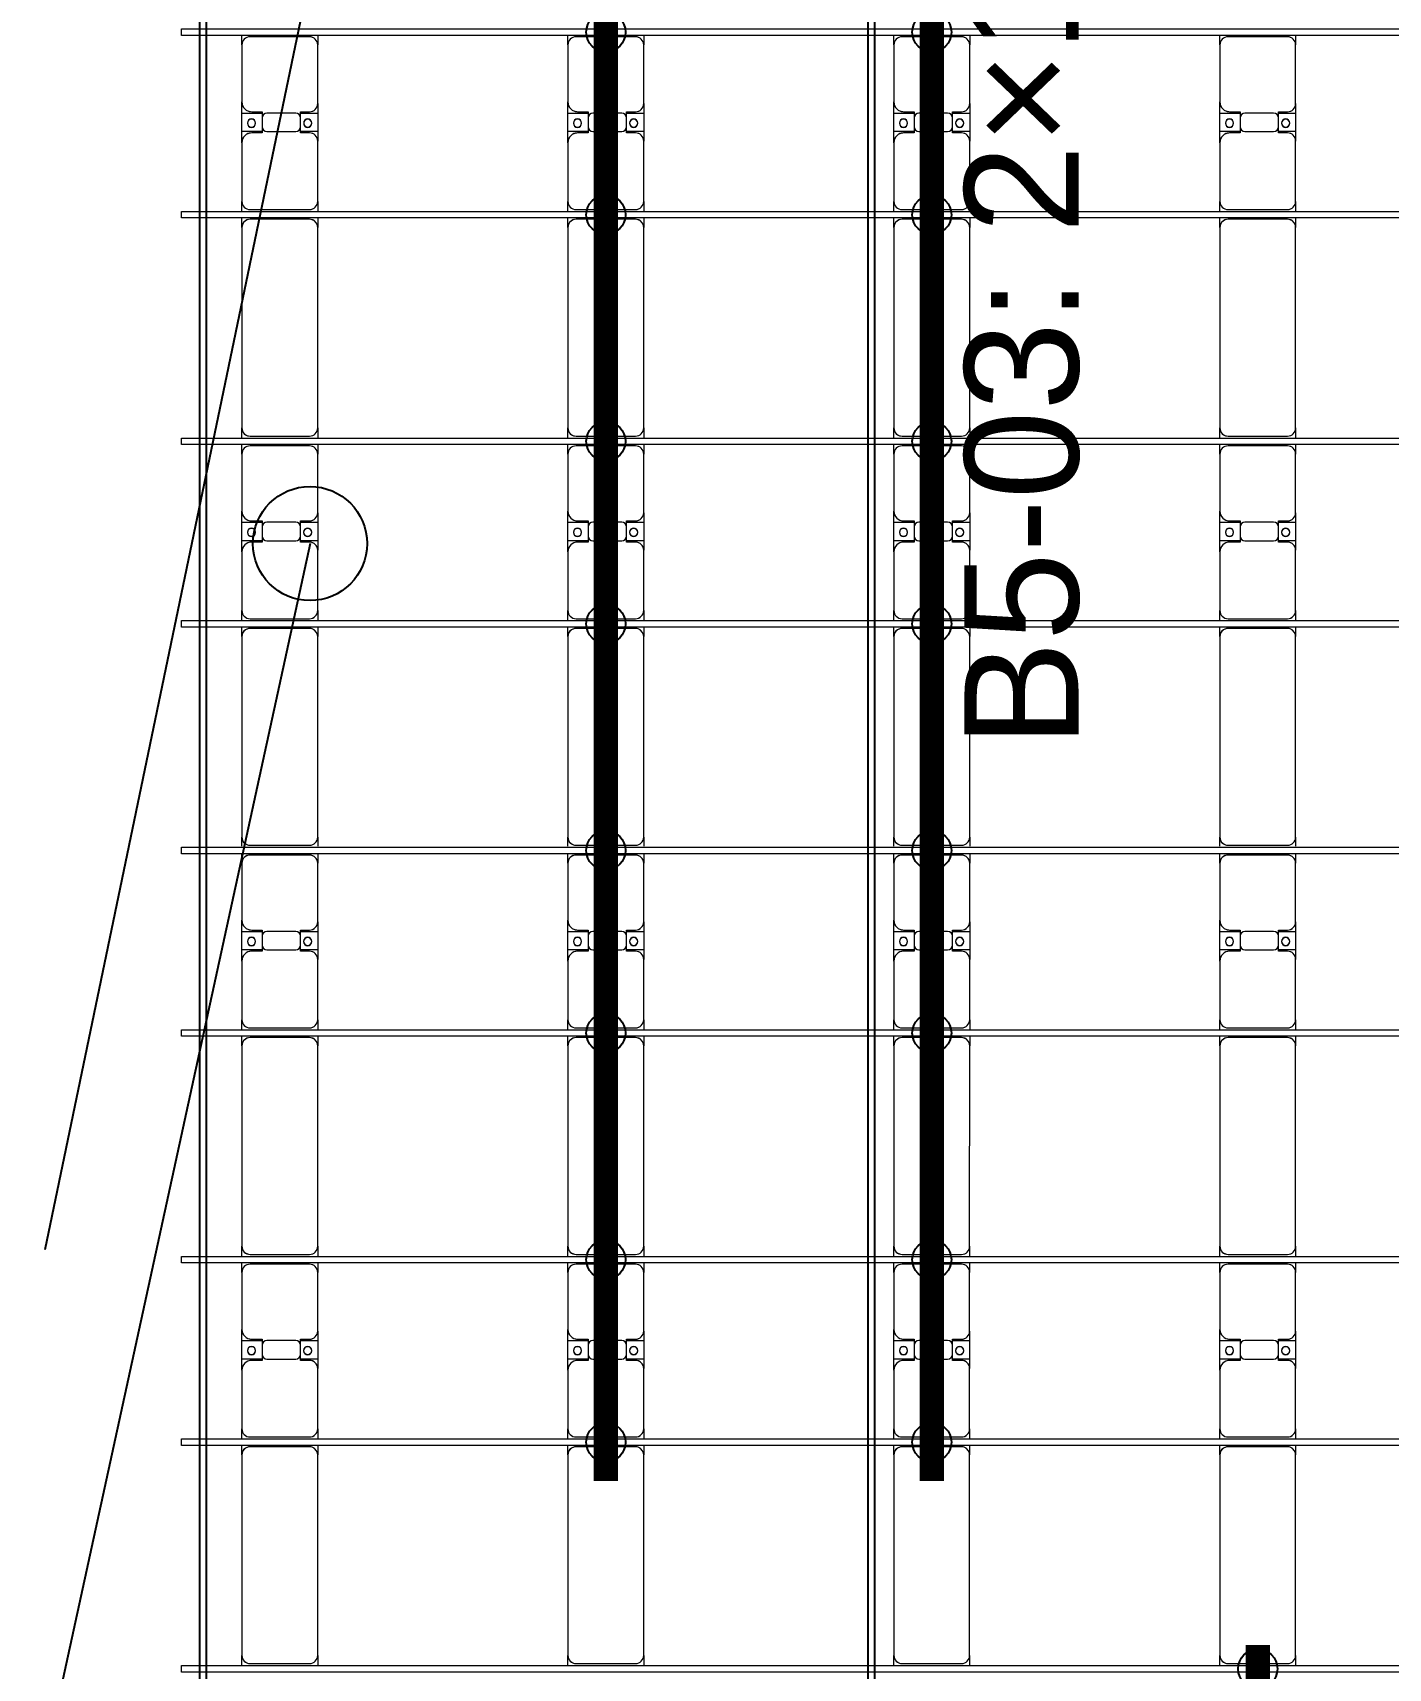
# Model space of a CAD drawing. Header units: millimetres. Extents: x -147246 to 112336, y -213734 to -86506.
# Drawn here: x -97631 to -89315, y -179927 to -169893 of the extents above; entities that cross this region are included whole.
import ezdxf

# ---------------------------------------------------------------- set-up
doc = ezdxf.new("R2010")
doc.units = ezdxf.units.MM
doc.layers.add('A-GENM', color=13, linetype='Continuous', lineweight=9)
doc.layers.add('S-BEAM', color=12, linetype='Continuous', lineweight=9)
for name, color, linetype in [('GC-BICH NEO', 6, 'Continuous'), ('GC-DAY NEO', 5, 'Continuous'), ('GC-GHI CHU', 2, 'Continuous'), ('GC-HOP 40x60 GIA CUONG', 1, 'Continuous')]:
    doc.layers.add(name, color=color, linetype=linetype)
doc.styles.add('GC_VN', font='arial.ttf')

# ---------------------------------------------------------------- blocks, each defined once
blk = doc.blocks.new('Dầm C52 - Hộp 40x60-25898-BỐ TRÍ KHUNG KẾT CẤU BÈ PIN 05')
at = {"layer": 'S-BEAM', "color": 3, "lineweight": 25}
for p, q in [((-55982, 20), (55982, 20)), ((55982, -20), (-55982, -20))]:
    blk.add_line(p, q, dxfattribs=at)
blk = doc.blocks.new('Dai phao do pin - DẢI PHAO ĐỠ PIN-35002-BỐ TRÍ KHUNG KẾT CẤU BÈ PIN 05')
at = {"layer": 'A-GENM', "color": 7}
for p, q in [((21908, 242), (21970, 242)), ((23200, 242), (21970, 242)), ((23200, 242), (23258, 242)), ((23298, 242), (23360, 242)), ((23720, 242), (23360, 242)), ((23720, 242), (23902, 242)), ((23788, 242), (23970, 242)), ((23788, 118), (23788, 242)), ((23902, 242), (23902, 118)), ((24320, 242), (23970, 242)), ((24320, 242), (24378, 242)), ((24418, 242), (24480, 242)), ((25710, 242), (24480, 242)), ((25710, 242), (25768, 242)), ((25808, 242), (25870, 242)), ((26230, 242), (25870, 242)), ((26230, 242), (26412, 242)), ((26298, 242), (26480, 242)), ((26298, 118), (26298, 242)), ((26412, 242), (26412, 118)), ((26830, 242), (26480, 242)), ((26830, 242), (26888, 242)), ((26934, 242), (26990, 242)), ((28220, 242), (26990, 242)), ((28220, 242), (28278, 242)), ((28318, 242), (28380, 242)), ((28740, 242), (28380, 242)), ((28740, 242), (28922, 242)), ((28808, 242), (28990, 242)), ((28808, 118), (28808, 242)), ((28922, 242), (28922, 118)), ((29340, 242), (28990, 242)), ((29340, 242), (29398, 242)), ((29438, 242), (29500, 242)), ((30730, 242), (29500, 242)), ((30730, 242), (30788, 242)), ((30828, 242), (30890, 242)), ((31250, 242), (30890, 242)), ((31250, 242), (31432, 242)), ((31318, 242), (31500, 242)), ((31318, 118), (31318, 242)), ((31432, 242), (31432, 118)), ((31850, 242), (31500, 242)), ((31850, 242), (31908, 242)), ((21920, 192), (21920, -173)), ((23250, -173), (23250, 192)), ((23310, 192), (23310, -173)), ((23780, 118), (23780, 182)), ((23872, 118), (23780, 118)), ((23910, 118), (23818, 118)), ((23910, 182), (23910, 118)), ((24370, -173), (24370, 192)), ((24430, 192), (24430, -173)), ((25760, -173), (25760, 192)), ((25820, 192), (25820, -173)), ((26290, 118), (26290, 182)), ((26382, 118), (26290, 118)), ((26420, 118), (26328, 118)), ((26420, 182), (26420, 118)), ((26880, -173), (26880, 192)), ((26940, 192), (26940, -173)), ((28270, -173), (28270, 192)), ((28330, 192), (28330, -173)), ((28800, 118), (28800, 182)), ((28892, 118), (28800, 118)), ((28930, 118), (28838, 118)), ((28930, 182), (28930, 118)), ((29390, -173), (29390, 192)), ((29450, 192), (29450, -173)), ((30780, -173), (30780, 192)), ((30840, 192), (30840, -173)), ((31310, 118), (31310, 182)), ((31402, 118), (31310, 118)), ((31440, 118), (31348, 118)), ((31440, 182), (31440, 118)), ((31900, -173), (31900, 192)), ((23788, 88), (23788, -88)), ((23902, -88), (23902, 88)), ((26298, 88), (26298, -88)), ((26412, -88), (26412, 88)), ((28808, 88), (28808, -88)), ((28922, -88), (28922, 88)), ((31318, 88), (31318, -88)), ((31432, -88), (31432, 88)), ((23780, -173), (23780, -118)), ((23780, -118), (23872, -118)), ((23788, -223), (23788, -118)), ((23818, -118), (23910, -118)), ((23902, -118), (23902, -223)), ((23910, -118), (23910, -173)), ((26290, -173), (26290, -118)), ((26290, -118), (26382, -118)), ((26298, -223), (26298, -118)), ((26328, -118), (26420, -118)), ((26412, -118), (26412, -223)), ((26420, -118), (26420, -173)), ((28800, -173), (28800, -118)), ((28800, -118), (28892, -118)), ((28808, -223), (28808, -118)), ((28838, -118), (28930, -118)), ((28922, -118), (28922, -223)), ((28930, -118), (28930, -173)), ((31310, -173), (31310, -118)), ((31310, -118), (31402, -118)), ((31318, -223), (31318, -118)), ((31348, -118), (31440, -118)), ((31432, -118), (31432, -223)), ((31440, -118), (31440, -173)), ((21970, -223), (21908, -223)), ((21970, -223), (23200, -223)), ((23258, -223), (23200, -223)), ((23360, -223), (23298, -223)), ((23360, -223), (23730, -223)), ((23902, -223), (23730, -223)), ((23960, -223), (23788, -223)), ((23960, -223), (24320, -223)), ((24378, -223), (24320, -223)), ((24480, -223), (24418, -223)), ((24480, -223), (25710, -223)), ((25768, -223), (25710, -223)), ((25870, -223), (25808, -223)), ((25870, -223), (26240, -223)), ((26412, -223), (26240, -223)), ((26470, -223), (26298, -223)), ((26470, -223), (26830, -223)), ((26888, -223), (26830, -223)), ((26990, -223), (26934, -223)), ((26990, -223), (28220, -223)), ((28278, -223), (28220, -223)), ((28380, -223), (28318, -223)), ((28380, -223), (28750, -223)), ((28922, -223), (28750, -223)), ((28980, -223), (28808, -223)), ((28980, -223), (29340, -223)), ((29398, -223), (29340, -223)), ((29500, -223), (29438, -223)), ((29500, -223), (30730, -223)), ((30788, -223), (30730, -223)), ((30890, -223), (30828, -223)), ((30890, -223), (31260, -223)), ((31432, -223), (31260, -223)), ((31490, -223), (31318, -223)), ((31490, -223), (31850, -223)), ((31908, -223), (31850, -223))]:
    blk.add_line(p, q, dxfattribs=at)
for centre, radius, start, end in [((21970, 192), 50, 90, 180), ((21970, 192), 50, 105, 180), ((23200, 192), 50, 0, 90), ((23200, 192), 50, 15, 90), ((23360, 192), 50, 90, 180), ((23360, 192), 50, 135, 180), ((23720, 182), 60, 360, 90), ((23720, 182), 60, 360, 30), ((23839, 183), 25, 360, 180), ((23841, 183), 25, 0, 180), ((23970, 182), 60, 90, 180), ((23970, 182), 60, 150, 180), ((24320, 192), 50, 0, 90), ((24320, 192), 50, 0, 45), ((24480, 192), 50, 90, 180), ((24480, 192), 50, 105, 180), ((25710, 192), 50, 360, 90), ((25710, 192), 50, 15, 90), ((25870, 192), 50, 90, 180), ((25870, 192), 50, 135, 180), ((26230, 182), 60, 0, 90), ((26230, 182), 60, 0, 30), ((26349, 183), 25, 360, 180), ((26351, 183), 25, 0, 180), ((26480, 182), 60, 90, 180), ((26480, 182), 60, 150, 180), ((26830, 192), 50, 360, 90), ((26830, 192), 50, 360, 45), ((26990, 192), 50, 90, 180), ((26990, 192), 50, 105, 180), ((28220, 192), 50, 0, 90), ((28220, 192), 50, 15, 90), ((28380, 192), 50, 90, 180), ((28380, 192), 50, 135, 180), ((28740, 182), 60, 360, 90), ((28740, 182), 60, 360, 30), ((28859, 183), 25, 360, 180), ((28861, 183), 25, 0, 180), ((28990, 182), 60, 90, 180), ((28990, 182), 60, 150, 180), ((29340, 192), 50, 0, 90), ((29340, 192), 50, 0, 45), ((29500, 192), 50, 90, 180), ((29500, 192), 50, 105, 180), ((30730, 192), 50, 0, 90), ((30730, 192), 50, 15, 90), ((30890, 192), 50, 90, 180), ((30890, 192), 50, 135, 180), ((31250, 182), 60, 360, 90), ((31250, 182), 60, 360, 30), ((31369, 183), 25, 360, 180), ((31371, 183), 25, 0, 180), ((31500, 182), 60, 90, 180), ((31500, 182), 60, 150, 180), ((31850, 192), 50, 0, 90), ((31850, 192), 50, 0, 45), ((23818, 88), 30, 90, 180), ((23839, 183), 25, 180, 0), ((23841, 183), 25, 180, 0), ((23872, 88), 30, 360, 90), ((26328, 88), 30, 90, 180), ((26349, 183), 25, 180, 0), ((26351, 183), 25, 180, 0), ((26382, 88), 30, 360, 90), ((28838, 88), 30, 90, 180), ((28859, 183), 25, 180, 0), ((28861, 183), 25, 180, 360), ((28892, 88), 30, 0, 90), ((31348, 88), 30, 90, 180), ((31369, 183), 25, 180, 360), ((31371, 183), 25, 180, 0), ((31402, 88), 30, 0, 90), ((23818, -88), 30, 180, 270), ((23872, -88), 30, 270, 0), ((26328, -88), 30, 180, 270), ((26382, -88), 30, 270, 0), ((28838, -88), 30, 180, 270), ((28892, -88), 30, 270, 360), ((31348, -88), 30, 180, 270), ((31402, -88), 30, 270, 0), ((21970, -173), 50, 180, 270), ((21970, -173), 50, 180, 270), ((23200, -173), 50, 270, 360), ((23200, -173), 50, 285, 360), ((23360, -173), 50, 180, 270), ((23360, -173), 50, 180, 225), ((23730, -173), 50, 270, 360), ((23730, -173), 50, 315, 0), ((23839, -162), 25, 0, 180), ((23839, -162), 25, 180, 0), ((23841, -162), 25, 0, 180), ((23841, -162), 25, 180, 0), ((23960, -173), 50, 180, 270), ((23960, -173), 50, 180, 225), ((24320, -173), 50, 270, 0), ((24320, -173), 50, 315, 360), ((24480, -173), 50, 180, 270), ((24480, -173), 50, 180, 270), ((25710, -173), 50, 270, 360), ((25710, -173), 50, 285, 360), ((25870, -173), 50, 180, 270), ((25870, -173), 50, 180, 225), ((26240, -173), 50, 270, 0), ((26240, -173), 50, 315, 0), ((26349, -162), 25, 360, 180), ((26349, -162), 25, 180, 360), ((26351, -162), 25, 360, 180), ((26351, -162), 25, 180, 360), ((26470, -173), 50, 180, 270), ((26470, -173), 50, 180, 225), ((26830, -173), 50, 270, 0), ((26830, -173), 50, 315, 360), ((26990, -173), 50, 180, 270), ((26990, -173), 50, 180, 270), ((28220, -173), 50, 270, 360), ((28220, -173), 50, 285, 360), ((28380, -173), 50, 180, 270), ((28380, -173), 50, 180, 225), ((28750, -173), 50, 270, 360), ((28750, -173), 50, 315, 0), ((28859, -162), 25, 360, 180), ((28859, -162), 25, 180, 360), ((28861, -162), 25, 0, 180), ((28861, -162), 25, 180, 360), ((28980, -173), 50, 180, 270), ((28980, -173), 50, 180, 225), ((29340, -173), 50, 270, 360), ((29340, -173), 50, 315, 360), ((29500, -173), 50, 180, 270), ((29500, -173), 50, 180, 270), ((30730, -173), 50, 270, 0), ((30730, -173), 50, 285, 0), ((30890, -173), 50, 180, 270), ((30890, -173), 50, 180, 225), ((31260, -173), 50, 270, 360), ((31260, -173), 50, 315, 0), ((31369, -162), 25, 360, 180), ((31369, -162), 25, 180, 360), ((31371, -162), 25, 360, 180), ((31371, -162), 25, 180, 0), ((31490, -173), 50, 180, 270), ((31490, -173), 50, 180, 225), ((31850, -173), 50, 270, 0), ((31850, -173), 50, 315, 0)]:
    blk.add_arc(centre, radius, start, end, dxfattribs=at)
blk = doc.blocks.new('Dai phao do pin - DẢI PHAO ĐỠ PIN-V2-BỐ TRÍ KHUNG KẾT CẤU BÈ PIN 05')
at = {"layer": 'A-GENM', "color": 7}
for p, q in [((21908, 242), (21970, 242)), ((23200, 242), (21970, 242)), ((23200, 242), (23258, 242)), ((23298, 242), (23360, 242)), ((23720, 242), (23360, 242)), ((23720, 242), (23902, 242)), ((23788, 242), (23970, 242)), ((23788, 118), (23788, 242)), ((23902, 242), (23902, 118)), ((24320, 242), (23970, 242)), ((24320, 242), (24378, 242)), ((24418, 242), (24480, 242)), ((25710, 242), (24480, 242)), ((25710, 242), (25768, 242)), ((25808, 242), (25870, 242)), ((26230, 242), (25870, 242)), ((26230, 242), (26412, 242)), ((26298, 242), (26480, 242)), ((26298, 118), (26298, 242)), ((26412, 242), (26412, 118)), ((26830, 242), (26480, 242)), ((26830, 242), (26888, 242)), ((26934, 242), (26990, 242)), ((28220, 242), (26990, 242)), ((28220, 242), (28278, 242)), ((28318, 242), (28380, 242)), ((28740, 242), (28380, 242)), ((28740, 242), (28922, 242)), ((28808, 242), (28990, 242)), ((28808, 118), (28808, 242)), ((28922, 242), (28922, 118)), ((29340, 242), (28990, 242)), ((29340, 242), (29398, 242)), ((29438, 242), (29500, 242)), ((30730, 242), (29500, 242)), ((30730, 242), (30788, 242)), ((30828, 242), (30890, 242)), ((31250, 242), (30890, 242)), ((31250, 242), (31432, 242)), ((31318, 242), (31500, 242)), ((31318, 118), (31318, 242)), ((31432, 242), (31432, 118)), ((31850, 242), (31500, 242)), ((31850, 242), (31908, 242)), ((21920, 192), (21920, -173)), ((23250, -173), (23250, 192)), ((23310, 192), (23310, -173)), ((23780, 118), (23780, 182)), ((23872, 118), (23780, 118)), ((23910, 118), (23818, 118)), ((23910, 182), (23910, 118)), ((24370, -173), (24370, 192)), ((24430, 192), (24430, -173)), ((25760, -173), (25760, 192)), ((25820, 192), (25820, -173)), ((26290, 118), (26290, 182)), ((26382, 118), (26290, 118)), ((26420, 118), (26328, 118)), ((26420, 182), (26420, 118)), ((26880, -173), (26880, 192)), ((26940, 192), (26940, -173)), ((28270, -173), (28270, 192)), ((28330, 192), (28330, -173)), ((28800, 118), (28800, 182)), ((28892, 118), (28800, 118)), ((28930, 118), (28838, 118)), ((28930, 182), (28930, 118)), ((29390, -173), (29390, 192)), ((29450, 192), (29450, -173)), ((30780, -173), (30780, 192)), ((30840, 192), (30840, -173)), ((31310, 118), (31310, 182)), ((31402, 118), (31310, 118)), ((31440, 118), (31348, 118)), ((31440, 182), (31440, 118)), ((31900, -173), (31900, 192)), ((23788, 88), (23788, -88)), ((23902, -88), (23902, 88)), ((26298, 88), (26298, -88)), ((26412, -88), (26412, 88)), ((28808, 88), (28808, -88)), ((28922, -88), (28922, 88)), ((31318, 88), (31318, -88)), ((31432, -88), (31432, 88)), ((23780, -173), (23780, -118)), ((23780, -118), (23872, -118)), ((23788, -223), (23788, -118)), ((23818, -118), (23910, -118)), ((23902, -118), (23902, -223)), ((23910, -118), (23910, -173)), ((26290, -173), (26290, -118)), ((26290, -118), (26382, -118)), ((26298, -223), (26298, -118)), ((26328, -118), (26420, -118)), ((26412, -118), (26412, -223)), ((26420, -118), (26420, -173)), ((28800, -173), (28800, -118)), ((28800, -118), (28892, -118)), ((28808, -223), (28808, -118)), ((28838, -118), (28930, -118)), ((28922, -118), (28922, -223)), ((28930, -118), (28930, -173)), ((31310, -173), (31310, -118)), ((31310, -118), (31402, -118)), ((31318, -223), (31318, -118)), ((31348, -118), (31440, -118)), ((31432, -118), (31432, -223)), ((31440, -118), (31440, -173)), ((21970, -223), (21908, -223)), ((21970, -223), (23200, -223)), ((23258, -223), (23200, -223)), ((23360, -223), (23298, -223)), ((23360, -223), (23730, -223)), ((23902, -223), (23730, -223)), ((23960, -223), (23788, -223)), ((23960, -223), (24320, -223)), ((24378, -223), (24320, -223)), ((24480, -223), (24418, -223)), ((24480, -223), (25710, -223)), ((25768, -223), (25710, -223)), ((25870, -223), (25808, -223)), ((25870, -223), (26240, -223)), ((26412, -223), (26240, -223)), ((26470, -223), (26298, -223)), ((26470, -223), (26830, -223)), ((26888, -223), (26830, -223)), ((26990, -223), (26934, -223)), ((26990, -223), (28220, -223)), ((28278, -223), (28220, -223)), ((28380, -223), (28318, -223)), ((28380, -223), (28750, -223)), ((28922, -223), (28750, -223)), ((28980, -223), (28808, -223)), ((28980, -223), (29340, -223)), ((29398, -223), (29340, -223)), ((29500, -223), (29438, -223)), ((29500, -223), (30730, -223)), ((30788, -223), (30730, -223)), ((30890, -223), (30828, -223)), ((30890, -223), (31260, -223)), ((31432, -223), (31260, -223)), ((31490, -223), (31318, -223)), ((31490, -223), (31850, -223)), ((31908, -223), (31850, -223))]:
    blk.add_line(p, q, dxfattribs=at)
for centre, radius, start, end in [((21970, 192), 50, 90, 180), ((21970, 192), 50, 105, 180), ((23200, 192), 50, 0, 90), ((23200, 192), 50, 15, 90), ((23360, 192), 50, 90, 180), ((23360, 192), 50, 135, 180), ((23720, 182), 60, 360, 90), ((23720, 182), 60, 360, 30), ((23839, 183), 25, 360, 180), ((23841, 183), 25, 0, 180), ((23970, 182), 60, 90, 180), ((23970, 182), 60, 150, 180), ((24320, 192), 50, 0, 90), ((24320, 192), 50, 0, 45), ((24480, 192), 50, 90, 180), ((24480, 192), 50, 105, 180), ((25710, 192), 50, 360, 90), ((25710, 192), 50, 15, 90), ((25870, 192), 50, 90, 180), ((25870, 192), 50, 135, 180), ((26230, 182), 60, 0, 90), ((26230, 182), 60, 0, 30), ((26349, 183), 25, 360, 180), ((26351, 183), 25, 0, 180), ((26480, 182), 60, 90, 180), ((26480, 182), 60, 150, 180), ((26830, 192), 50, 360, 90), ((26830, 192), 50, 360, 45), ((26990, 192), 50, 90, 180), ((26990, 192), 50, 105, 180), ((28220, 192), 50, 0, 90), ((28220, 192), 50, 15, 90), ((28380, 192), 50, 90, 180), ((28380, 192), 50, 135, 180), ((28740, 182), 60, 360, 90), ((28740, 182), 60, 360, 30), ((28859, 183), 25, 360, 180), ((28861, 183), 25, 0, 180), ((28990, 182), 60, 90, 180), ((28990, 182), 60, 150, 180), ((29340, 192), 50, 0, 90), ((29340, 192), 50, 0, 45), ((29500, 192), 50, 90, 180), ((29500, 192), 50, 105, 180), ((30730, 192), 50, 0, 90), ((30730, 192), 50, 15, 90), ((30890, 192), 50, 90, 180), ((30890, 192), 50, 135, 180), ((31250, 182), 60, 360, 90), ((31250, 182), 60, 360, 30), ((31369, 183), 25, 360, 180), ((31371, 183), 25, 0, 180), ((31500, 182), 60, 90, 180), ((31500, 182), 60, 150, 180), ((31850, 192), 50, 0, 90), ((31850, 192), 50, 0, 45), ((23818, 88), 30, 90, 180), ((23839, 183), 25, 180, 0), ((23841, 183), 25, 180, 0), ((23872, 88), 30, 360, 90), ((26328, 88), 30, 90, 180), ((26349, 183), 25, 180, 0), ((26351, 183), 25, 180, 0), ((26382, 88), 30, 360, 90), ((28838, 88), 30, 90, 180), ((28859, 183), 25, 180, 0), ((28861, 183), 25, 180, 360), ((28892, 88), 30, 0, 90), ((31348, 88), 30, 90, 180), ((31369, 183), 25, 180, 360), ((31371, 183), 25, 180, 0), ((31402, 88), 30, 0, 90), ((23818, -88), 30, 180, 270), ((23872, -88), 30, 270, 0), ((26328, -88), 30, 180, 270), ((26382, -88), 30, 270, 0), ((28838, -88), 30, 180, 270), ((28892, -88), 30, 270, 360), ((31348, -88), 30, 180, 270), ((31402, -88), 30, 270, 0), ((21970, -173), 50, 180, 270), ((21970, -173), 50, 180, 270), ((23200, -173), 50, 270, 360), ((23200, -173), 50, 285, 360), ((23360, -173), 50, 180, 270), ((23360, -173), 50, 180, 225), ((23730, -173), 50, 270, 360), ((23730, -173), 50, 315, 0), ((23839, -162), 25, 0, 180), ((23839, -162), 25, 180, 0), ((23841, -162), 25, 0, 180), ((23841, -162), 25, 180, 0), ((23960, -173), 50, 180, 270), ((23960, -173), 50, 180, 225), ((24320, -173), 50, 270, 0), ((24320, -173), 50, 315, 360), ((24480, -173), 50, 180, 270), ((24480, -173), 50, 180, 270), ((25710, -173), 50, 270, 360), ((25710, -173), 50, 285, 360), ((25870, -173), 50, 180, 270), ((25870, -173), 50, 180, 225), ((26240, -173), 50, 270, 0), ((26240, -173), 50, 315, 0), ((26349, -162), 25, 360, 180), ((26349, -162), 25, 180, 360), ((26351, -162), 25, 360, 180), ((26351, -162), 25, 180, 360), ((26470, -173), 50, 180, 270), ((26470, -173), 50, 180, 225), ((26830, -173), 50, 270, 0), ((26830, -173), 50, 315, 360), ((26990, -173), 50, 180, 270), ((26990, -173), 50, 180, 270), ((28220, -173), 50, 270, 360), ((28220, -173), 50, 285, 360), ((28380, -173), 50, 180, 270), ((28380, -173), 50, 180, 225), ((28750, -173), 50, 270, 360), ((28750, -173), 50, 315, 0), ((28859, -162), 25, 360, 180), ((28859, -162), 25, 180, 360), ((28861, -162), 25, 0, 180), ((28861, -162), 25, 180, 360), ((28980, -173), 50, 180, 270), ((28980, -173), 50, 180, 225), ((29340, -173), 50, 270, 360), ((29340, -173), 50, 315, 360), ((29500, -173), 50, 180, 270), ((29500, -173), 50, 180, 270), ((30730, -173), 50, 270, 0), ((30730, -173), 50, 285, 0), ((30890, -173), 50, 180, 270), ((30890, -173), 50, 180, 225), ((31260, -173), 50, 270, 360), ((31260, -173), 50, 315, 0), ((31369, -162), 25, 360, 180), ((31369, -162), 25, 180, 360), ((31371, -162), 25, 360, 180), ((31371, -162), 25, 180, 0), ((31490, -173), 50, 180, 270), ((31490, -173), 50, 180, 225), ((31850, -173), 50, 270, 0), ((31850, -173), 50, 315, 0)]:
    blk.add_arc(centre, radius, start, end, dxfattribs=at)
blk = doc.blocks.new('Dai phao do pin - DẢI PHAO ĐỠ PIN-V3-BỐ TRÍ KHUNG KẾT CẤU BÈ PIN 05')
at = {"layer": 'A-GENM', "color": 7}
for p, q in [((21908, 242), (21970, 242)), ((23200, 242), (21970, 242)), ((23200, 242), (23258, 242)), ((23298, 242), (23360, 242)), ((23720, 242), (23360, 242)), ((23720, 242), (23902, 242)), ((23788, 242), (23970, 242)), ((23788, 118), (23788, 242)), ((23902, 242), (23902, 118)), ((24320, 242), (23970, 242)), ((24320, 242), (24378, 242)), ((24418, 242), (24480, 242)), ((25710, 242), (24480, 242)), ((25710, 242), (25768, 242)), ((25808, 242), (25870, 242)), ((26230, 242), (25870, 242)), ((26230, 242), (26412, 242)), ((26298, 242), (26480, 242)), ((26298, 118), (26298, 242)), ((26412, 242), (26412, 118)), ((26830, 242), (26480, 242)), ((26830, 242), (26888, 242)), ((26934, 242), (26990, 242)), ((28220, 242), (26990, 242)), ((28220, 242), (28278, 242)), ((28318, 242), (28380, 242)), ((28740, 242), (28380, 242)), ((28740, 242), (28922, 242)), ((28808, 242), (28990, 242)), ((28808, 118), (28808, 242)), ((28922, 242), (28922, 118)), ((29340, 242), (28990, 242)), ((29340, 242), (29398, 242)), ((29438, 242), (29500, 242)), ((30730, 242), (29500, 242)), ((30730, 242), (30788, 242)), ((30828, 242), (30890, 242)), ((31250, 242), (30890, 242)), ((31250, 242), (31432, 242)), ((31318, 242), (31500, 242)), ((31318, 118), (31318, 242)), ((31432, 242), (31432, 118)), ((31850, 242), (31500, 242)), ((31850, 242), (31908, 242)), ((21920, 192), (21920, -173)), ((23250, -173), (23250, 192)), ((23310, 192), (23310, -173)), ((23780, 118), (23780, 182)), ((23872, 118), (23780, 118)), ((23910, 118), (23818, 118)), ((23910, 182), (23910, 118)), ((24370, -173), (24370, 192)), ((24430, 192), (24430, -173)), ((25760, -173), (25760, 192)), ((25820, 192), (25820, -173)), ((26290, 118), (26290, 182)), ((26382, 118), (26290, 118)), ((26420, 118), (26328, 118)), ((26420, 182), (26420, 118)), ((26880, -173), (26880, 192)), ((26940, 192), (26940, -173)), ((28270, -173), (28270, 192)), ((28330, 192), (28330, -173)), ((28800, 118), (28800, 182)), ((28892, 118), (28800, 118)), ((28930, 118), (28838, 118)), ((28930, 182), (28930, 118)), ((29390, -173), (29390, 192)), ((29450, 192), (29450, -173)), ((30780, -173), (30780, 192)), ((30840, 192), (30840, -173)), ((31310, 118), (31310, 182)), ((31402, 118), (31310, 118)), ((31440, 118), (31348, 118)), ((31440, 182), (31440, 118)), ((31900, -173), (31900, 192)), ((23788, 88), (23788, -88)), ((23902, -88), (23902, 88)), ((26298, 88), (26298, -88)), ((26412, -88), (26412, 88)), ((28808, 88), (28808, -88)), ((28922, -88), (28922, 88)), ((31318, 88), (31318, -88)), ((31432, -88), (31432, 88)), ((23780, -173), (23780, -118)), ((23780, -118), (23872, -118)), ((23788, -223), (23788, -118)), ((23818, -118), (23910, -118)), ((23902, -118), (23902, -223)), ((23910, -118), (23910, -173)), ((26290, -173), (26290, -118)), ((26290, -118), (26382, -118)), ((26298, -223), (26298, -118)), ((26328, -118), (26420, -118)), ((26412, -118), (26412, -223)), ((26420, -118), (26420, -173)), ((28800, -173), (28800, -118)), ((28800, -118), (28892, -118)), ((28808, -223), (28808, -118)), ((28838, -118), (28930, -118)), ((28922, -118), (28922, -223)), ((28930, -118), (28930, -173)), ((31310, -173), (31310, -118)), ((31310, -118), (31402, -118)), ((31318, -223), (31318, -118)), ((31348, -118), (31440, -118)), ((31432, -118), (31432, -223)), ((31440, -118), (31440, -173)), ((21970, -223), (21908, -223)), ((21970, -223), (23200, -223)), ((23258, -223), (23200, -223)), ((23360, -223), (23298, -223)), ((23360, -223), (23730, -223)), ((23902, -223), (23730, -223)), ((23960, -223), (23788, -223)), ((23960, -223), (24320, -223)), ((24378, -223), (24320, -223)), ((24480, -223), (24418, -223)), ((24480, -223), (25710, -223)), ((25768, -223), (25710, -223)), ((25870, -223), (25808, -223)), ((25870, -223), (26240, -223)), ((26412, -223), (26240, -223)), ((26470, -223), (26298, -223)), ((26470, -223), (26830, -223)), ((26888, -223), (26830, -223)), ((26990, -223), (26934, -223)), ((26990, -223), (28220, -223)), ((28278, -223), (28220, -223)), ((28380, -223), (28318, -223)), ((28380, -223), (28750, -223)), ((28922, -223), (28750, -223)), ((28980, -223), (28808, -223)), ((28980, -223), (29340, -223)), ((29398, -223), (29340, -223)), ((29500, -223), (29438, -223)), ((29500, -223), (30730, -223)), ((30788, -223), (30730, -223)), ((30890, -223), (30828, -223)), ((30890, -223), (31260, -223)), ((31432, -223), (31260, -223)), ((31490, -223), (31318, -223)), ((31490, -223), (31850, -223)), ((31908, -223), (31850, -223))]:
    blk.add_line(p, q, dxfattribs=at)
for centre, radius, start, end in [((21970, 192), 50, 90, 180), ((21970, 192), 50, 105, 180), ((23200, 192), 50, 0, 90), ((23200, 192), 50, 15, 90), ((23360, 192), 50, 90, 180), ((23360, 192), 50, 135, 180), ((23720, 182), 60, 360, 90), ((23720, 182), 60, 360, 30), ((23839, 183), 25, 360, 180), ((23841, 183), 25, 0, 180), ((23970, 182), 60, 90, 180), ((23970, 182), 60, 150, 180), ((24320, 192), 50, 0, 90), ((24320, 192), 50, 0, 45), ((24480, 192), 50, 90, 180), ((24480, 192), 50, 105, 180), ((25710, 192), 50, 360, 90), ((25710, 192), 50, 15, 90), ((25870, 192), 50, 90, 180), ((25870, 192), 50, 135, 180), ((26230, 182), 60, 0, 90), ((26230, 182), 60, 0, 30), ((26349, 183), 25, 360, 180), ((26351, 183), 25, 0, 180), ((26480, 182), 60, 90, 180), ((26480, 182), 60, 150, 180), ((26830, 192), 50, 360, 90), ((26830, 192), 50, 360, 45), ((26990, 192), 50, 90, 180), ((26990, 192), 50, 105, 180), ((28220, 192), 50, 0, 90), ((28220, 192), 50, 15, 90), ((28380, 192), 50, 90, 180), ((28380, 192), 50, 135, 180), ((28740, 182), 60, 360, 90), ((28740, 182), 60, 360, 30), ((28859, 183), 25, 360, 180), ((28861, 183), 25, 0, 180), ((28990, 182), 60, 90, 180), ((28990, 182), 60, 150, 180), ((29340, 192), 50, 0, 90), ((29340, 192), 50, 0, 45), ((29500, 192), 50, 90, 180), ((29500, 192), 50, 105, 180), ((30730, 192), 50, 0, 90), ((30730, 192), 50, 15, 90), ((30890, 192), 50, 90, 180), ((30890, 192), 50, 135, 180), ((31250, 182), 60, 360, 90), ((31250, 182), 60, 360, 30), ((31369, 183), 25, 360, 180), ((31371, 183), 25, 0, 180), ((31500, 182), 60, 90, 180), ((31500, 182), 60, 150, 180), ((31850, 192), 50, 0, 90), ((31850, 192), 50, 0, 45), ((23818, 88), 30, 90, 180), ((23839, 183), 25, 180, 0), ((23841, 183), 25, 180, 0), ((23872, 88), 30, 360, 90), ((26328, 88), 30, 90, 180), ((26349, 183), 25, 180, 0), ((26351, 183), 25, 180, 0), ((26382, 88), 30, 360, 90), ((28838, 88), 30, 90, 180), ((28859, 183), 25, 180, 0), ((28861, 183), 25, 180, 360), ((28892, 88), 30, 0, 90), ((31348, 88), 30, 90, 180), ((31369, 183), 25, 180, 360), ((31371, 183), 25, 180, 0), ((31402, 88), 30, 0, 90), ((23818, -88), 30, 180, 270), ((23872, -88), 30, 270, 0), ((26328, -88), 30, 180, 270), ((26382, -88), 30, 270, 0), ((28838, -88), 30, 180, 270), ((28892, -88), 30, 270, 360), ((31348, -88), 30, 180, 270), ((31402, -88), 30, 270, 0), ((21970, -173), 50, 180, 270), ((21970, -173), 50, 180, 270), ((23200, -173), 50, 270, 360), ((23200, -173), 50, 285, 360), ((23360, -173), 50, 180, 270), ((23360, -173), 50, 180, 225), ((23730, -173), 50, 270, 360), ((23730, -173), 50, 315, 0), ((23839, -162), 25, 0, 180), ((23839, -162), 25, 180, 0), ((23841, -162), 25, 0, 180), ((23841, -162), 25, 180, 0), ((23960, -173), 50, 180, 270), ((23960, -173), 50, 180, 225), ((24320, -173), 50, 270, 0), ((24320, -173), 50, 315, 360), ((24480, -173), 50, 180, 270), ((24480, -173), 50, 180, 270), ((25710, -173), 50, 270, 360), ((25710, -173), 50, 285, 360), ((25870, -173), 50, 180, 270), ((25870, -173), 50, 180, 225), ((26240, -173), 50, 270, 0), ((26240, -173), 50, 315, 0), ((26349, -162), 25, 360, 180), ((26349, -162), 25, 180, 360), ((26351, -162), 25, 360, 180), ((26351, -162), 25, 180, 360), ((26470, -173), 50, 180, 270), ((26470, -173), 50, 180, 225), ((26830, -173), 50, 270, 0), ((26830, -173), 50, 315, 360), ((26990, -173), 50, 180, 270), ((26990, -173), 50, 180, 270), ((28220, -173), 50, 270, 360), ((28220, -173), 50, 285, 360), ((28380, -173), 50, 180, 270), ((28380, -173), 50, 180, 225), ((28750, -173), 50, 270, 360), ((28750, -173), 50, 315, 0), ((28859, -162), 25, 360, 180), ((28859, -162), 25, 180, 360), ((28861, -162), 25, 0, 180), ((28861, -162), 25, 180, 360), ((28980, -173), 50, 180, 270), ((28980, -173), 50, 180, 225), ((29340, -173), 50, 270, 360), ((29340, -173), 50, 315, 360), ((29500, -173), 50, 180, 270), ((29500, -173), 50, 180, 270), ((30730, -173), 50, 270, 0), ((30730, -173), 50, 285, 0), ((30890, -173), 50, 180, 270), ((30890, -173), 50, 180, 225), ((31260, -173), 50, 270, 360), ((31260, -173), 50, 315, 0), ((31369, -162), 25, 360, 180), ((31369, -162), 25, 180, 360), ((31371, -162), 25, 360, 180), ((31371, -162), 25, 180, 0), ((31490, -173), 50, 180, 270), ((31490, -173), 50, 180, 225), ((31850, -173), 50, 270, 0), ((31850, -173), 50, 315, 0)]:
    blk.add_arc(centre, radius, start, end, dxfattribs=at)
blk = doc.blocks.new('Dai phao do pin - DẢI PHAO ĐỠ PIN-V4-BỐ TRÍ KHUNG KẾT CẤU BÈ PIN 05')
at = {"layer": 'A-GENM', "color": 7}
for p, q in [((21908, 242), (21970, 242)), ((23200, 242), (21970, 242)), ((23200, 242), (23258, 242)), ((23298, 242), (23360, 242)), ((23720, 242), (23360, 242)), ((23720, 242), (23902, 242)), ((23788, 242), (23970, 242)), ((23788, 118), (23788, 242)), ((23902, 242), (23902, 118)), ((24320, 242), (23970, 242)), ((24320, 242), (24378, 242)), ((24418, 242), (24480, 242)), ((25710, 242), (24480, 242)), ((25710, 242), (25768, 242)), ((25808, 242), (25870, 242)), ((26230, 242), (25870, 242)), ((26230, 242), (26412, 242)), ((26298, 242), (26480, 242)), ((26298, 118), (26298, 242)), ((26412, 242), (26412, 118)), ((26830, 242), (26480, 242)), ((26830, 242), (26888, 242)), ((26934, 242), (26990, 242)), ((28220, 242), (26990, 242)), ((28220, 242), (28278, 242)), ((28318, 242), (28380, 242)), ((28740, 242), (28380, 242)), ((28740, 242), (28922, 242)), ((28808, 242), (28990, 242)), ((28808, 118), (28808, 242)), ((28922, 242), (28922, 118)), ((29340, 242), (28990, 242)), ((29340, 242), (29398, 242)), ((29438, 242), (29500, 242)), ((30730, 242), (29500, 242)), ((30730, 242), (30788, 242)), ((30828, 242), (30890, 242)), ((31250, 242), (30890, 242)), ((31250, 242), (31432, 242)), ((31318, 242), (31500, 242)), ((31318, 118), (31318, 242)), ((31432, 242), (31432, 118)), ((31850, 242), (31500, 242)), ((31850, 242), (31908, 242)), ((21920, 192), (21920, -173)), ((23250, -173), (23250, 192)), ((23310, 192), (23310, -173)), ((23780, 118), (23780, 182)), ((23872, 118), (23780, 118)), ((23910, 118), (23818, 118)), ((23910, 182), (23910, 118)), ((24370, -173), (24370, 192)), ((24430, 192), (24430, -173)), ((25760, -173), (25760, 192)), ((25820, 192), (25820, -173)), ((26290, 118), (26290, 182)), ((26382, 118), (26290, 118)), ((26420, 118), (26328, 118)), ((26420, 182), (26420, 118)), ((26880, -173), (26880, 192)), ((26940, 192), (26940, -173)), ((28270, -173), (28270, 192)), ((28330, 192), (28330, -173)), ((28800, 118), (28800, 182)), ((28892, 118), (28800, 118)), ((28930, 118), (28838, 118)), ((28930, 182), (28930, 118)), ((29390, -173), (29390, 192)), ((29450, 192), (29450, -173)), ((30780, -173), (30780, 192)), ((30840, 192), (30840, -173)), ((31310, 118), (31310, 182)), ((31402, 118), (31310, 118)), ((31440, 118), (31348, 118)), ((31440, 182), (31440, 118)), ((31900, -173), (31900, 192)), ((23788, 88), (23788, -88)), ((23902, -88), (23902, 88)), ((26298, 88), (26298, -88)), ((26412, -88), (26412, 88)), ((28808, 88), (28808, -88)), ((28922, -88), (28922, 88)), ((31318, 88), (31318, -88)), ((31432, -88), (31432, 88)), ((23780, -173), (23780, -118)), ((23780, -118), (23872, -118)), ((23788, -223), (23788, -118)), ((23818, -118), (23910, -118)), ((23902, -118), (23902, -223)), ((23910, -118), (23910, -173)), ((26290, -173), (26290, -118)), ((26290, -118), (26382, -118)), ((26298, -223), (26298, -118)), ((26328, -118), (26420, -118)), ((26412, -118), (26412, -223)), ((26420, -118), (26420, -173)), ((28800, -173), (28800, -118)), ((28800, -118), (28892, -118)), ((28808, -223), (28808, -118)), ((28838, -118), (28930, -118)), ((28922, -118), (28922, -223)), ((28930, -118), (28930, -173)), ((31310, -173), (31310, -118)), ((31310, -118), (31402, -118)), ((31318, -223), (31318, -118)), ((31348, -118), (31440, -118)), ((31432, -118), (31432, -223)), ((31440, -118), (31440, -173)), ((21970, -223), (21908, -223)), ((21970, -223), (23200, -223)), ((23258, -223), (23200, -223)), ((23360, -223), (23298, -223)), ((23360, -223), (23730, -223)), ((23902, -223), (23730, -223)), ((23960, -223), (23788, -223)), ((23960, -223), (24320, -223)), ((24378, -223), (24320, -223)), ((24480, -223), (24418, -223)), ((24480, -223), (25710, -223)), ((25768, -223), (25710, -223)), ((25870, -223), (25808, -223)), ((25870, -223), (26240, -223)), ((26412, -223), (26240, -223)), ((26470, -223), (26298, -223)), ((26470, -223), (26830, -223)), ((26888, -223), (26830, -223)), ((26990, -223), (26934, -223)), ((26990, -223), (28220, -223)), ((28278, -223), (28220, -223)), ((28380, -223), (28318, -223)), ((28380, -223), (28750, -223)), ((28922, -223), (28750, -223)), ((28980, -223), (28808, -223)), ((28980, -223), (29340, -223)), ((29398, -223), (29340, -223)), ((29500, -223), (29438, -223)), ((29500, -223), (30730, -223)), ((30788, -223), (30730, -223)), ((30890, -223), (30828, -223)), ((30890, -223), (31260, -223)), ((31432, -223), (31260, -223)), ((31490, -223), (31318, -223)), ((31490, -223), (31850, -223)), ((31908, -223), (31850, -223))]:
    blk.add_line(p, q, dxfattribs=at)
for centre, radius, start, end in [((21970, 192), 50, 90, 180), ((21970, 192), 50, 105, 180), ((23200, 192), 50, 0, 90), ((23200, 192), 50, 15, 90), ((23360, 192), 50, 90, 180), ((23360, 192), 50, 135, 180), ((23720, 182), 60, 360, 90), ((23720, 182), 60, 360, 30), ((23839, 183), 25, 360, 180), ((23841, 183), 25, 0, 180), ((23970, 182), 60, 90, 180), ((23970, 182), 60, 150, 180), ((24320, 192), 50, 0, 90), ((24320, 192), 50, 0, 45), ((24480, 192), 50, 90, 180), ((24480, 192), 50, 105, 180), ((25710, 192), 50, 360, 90), ((25710, 192), 50, 15, 90), ((25870, 192), 50, 90, 180), ((25870, 192), 50, 135, 180), ((26230, 182), 60, 0, 90), ((26230, 182), 60, 0, 30), ((26349, 183), 25, 360, 180), ((26351, 183), 25, 0, 180), ((26480, 182), 60, 90, 180), ((26480, 182), 60, 150, 180), ((26830, 192), 50, 360, 90), ((26830, 192), 50, 360, 45), ((26990, 192), 50, 90, 180), ((26990, 192), 50, 105, 180), ((28220, 192), 50, 0, 90), ((28220, 192), 50, 15, 90), ((28380, 192), 50, 90, 180), ((28380, 192), 50, 135, 180), ((28740, 182), 60, 360, 90), ((28740, 182), 60, 360, 30), ((28859, 183), 25, 360, 180), ((28861, 183), 25, 0, 180), ((28990, 182), 60, 90, 180), ((28990, 182), 60, 150, 180), ((29340, 192), 50, 0, 90), ((29340, 192), 50, 0, 45), ((29500, 192), 50, 90, 180), ((29500, 192), 50, 105, 180), ((30730, 192), 50, 0, 90), ((30730, 192), 50, 15, 90), ((30890, 192), 50, 90, 180), ((30890, 192), 50, 135, 180), ((31250, 182), 60, 360, 90), ((31250, 182), 60, 360, 30), ((31369, 183), 25, 360, 180), ((31371, 183), 25, 0, 180), ((31500, 182), 60, 90, 180), ((31500, 182), 60, 150, 180), ((31850, 192), 50, 0, 90), ((31850, 192), 50, 0, 45), ((23818, 88), 30, 90, 180), ((23839, 183), 25, 180, 0), ((23841, 183), 25, 180, 0), ((23872, 88), 30, 360, 90), ((26328, 88), 30, 90, 180), ((26349, 183), 25, 180, 0), ((26351, 183), 25, 180, 0), ((26382, 88), 30, 360, 90), ((28838, 88), 30, 90, 180), ((28859, 183), 25, 180, 0), ((28861, 183), 25, 180, 360), ((28892, 88), 30, 0, 90), ((31348, 88), 30, 90, 180), ((31369, 183), 25, 180, 360), ((31371, 183), 25, 180, 0), ((31402, 88), 30, 0, 90), ((23818, -88), 30, 180, 270), ((23872, -88), 30, 270, 0), ((26328, -88), 30, 180, 270), ((26382, -88), 30, 270, 0), ((28838, -88), 30, 180, 270), ((28892, -88), 30, 270, 360), ((31348, -88), 30, 180, 270), ((31402, -88), 30, 270, 0), ((21970, -173), 50, 180, 270), ((21970, -173), 50, 180, 270), ((23200, -173), 50, 270, 360), ((23200, -173), 50, 285, 360), ((23360, -173), 50, 180, 270), ((23360, -173), 50, 180, 225), ((23730, -173), 50, 270, 360), ((23730, -173), 50, 315, 0), ((23839, -162), 25, 0, 180), ((23839, -162), 25, 180, 0), ((23841, -162), 25, 0, 180), ((23841, -162), 25, 180, 0), ((23960, -173), 50, 180, 270), ((23960, -173), 50, 180, 225), ((24320, -173), 50, 270, 0), ((24320, -173), 50, 315, 360), ((24480, -173), 50, 180, 270), ((24480, -173), 50, 180, 270), ((25710, -173), 50, 270, 360), ((25710, -173), 50, 285, 360), ((25870, -173), 50, 180, 270), ((25870, -173), 50, 180, 225), ((26240, -173), 50, 270, 0), ((26240, -173), 50, 315, 0), ((26349, -162), 25, 360, 180), ((26349, -162), 25, 180, 360), ((26351, -162), 25, 360, 180), ((26351, -162), 25, 180, 360), ((26470, -173), 50, 180, 270), ((26470, -173), 50, 180, 225), ((26830, -173), 50, 270, 0), ((26830, -173), 50, 315, 360), ((26990, -173), 50, 180, 270), ((26990, -173), 50, 180, 270), ((28220, -173), 50, 270, 360), ((28220, -173), 50, 285, 360), ((28380, -173), 50, 180, 270), ((28380, -173), 50, 180, 225), ((28750, -173), 50, 270, 360), ((28750, -173), 50, 315, 0), ((28859, -162), 25, 360, 180), ((28859, -162), 25, 180, 360), ((28861, -162), 25, 0, 180), ((28861, -162), 25, 180, 360), ((28980, -173), 50, 180, 270), ((28980, -173), 50, 180, 225), ((29340, -173), 50, 270, 360), ((29340, -173), 50, 315, 360), ((29500, -173), 50, 180, 270), ((29500, -173), 50, 180, 270), ((30730, -173), 50, 270, 0), ((30730, -173), 50, 285, 0), ((30890, -173), 50, 180, 270), ((30890, -173), 50, 180, 225), ((31260, -173), 50, 270, 360), ((31260, -173), 50, 315, 0), ((31369, -162), 25, 360, 180), ((31369, -162), 25, 180, 360), ((31371, -162), 25, 360, 180), ((31371, -162), 25, 180, 0), ((31490, -173), 50, 180, 270), ((31490, -173), 50, 180, 225), ((31850, -173), 50, 270, 0), ((31850, -173), 50, 315, 0)]:
    blk.add_arc(centre, radius, start, end, dxfattribs=at)
blk = doc.blocks.new('Dầm C52 - Dầm C52-18923-BỐ TRÍ KHUNG KẾT CẤU BÈ PIN 05')
at = {"layer": 'S-BEAM', "color": 1}
for p, q in [((-52556, 20), (52556, 20)), ((52556, 20), (52556, -20)), ((52556, -20), (-52556, -20))]:
    blk.add_line(p, q, dxfattribs=at)
blk = doc.blocks.new('HOBANMONG_BEPIN 5_rvt-1-BỐ TRÍ KHUNG KẾT CẤU BÈ PIN 05')
at = {"layer": 'A-GENM', "color": 3, "lineweight": 25, "rotation": 89.99977101252024}
for name, p in [('Dai phao do pin - DẢI PHAO ĐỠ PIN-35002-BỐ TRÍ KHUNG KẾT CẤU BÈ PIN 05', (-96106, -201818)), ('Dai phao do pin - DẢI PHAO ĐỠ PIN-V2-BỐ TRÍ KHUNG KẾT CẤU BÈ PIN 05', (-94106, -201818)), ('Dai phao do pin - DẢI PHAO ĐỠ PIN-V3-BỐ TRÍ KHUNG KẾT CẤU BÈ PIN 05', (-92106, -201818)), ('Dai phao do pin - DẢI PHAO ĐỠ PIN-V4-BỐ TRÍ KHUNG KẾT CẤU BÈ PIN 05', (-90106, -201818))]:
    blk.add_blockref(name, p, dxfattribs=at)
at = {"layer": 'S-BEAM', "color": 3, "lineweight": 25}
for name, p, rotation in [('Dầm C52 - Hộp 40x60-25898-BỐ TRÍ KHUNG KẾT CẤU BÈ PIN 05', (-96586, -148537), 269.9997710125197), ('Dầm C52 - Hộp 40x60-25898-BỐ TRÍ KHUNG KẾT CẤU BÈ PIN 05', (-92486, -148537), 269.9997710125197), ('Dầm C52 - Dầm C52-18923-BỐ TRÍ KHUNG KẾT CẤU BÈ PIN 05', (-44162, -169890), 179.9997710135151), ('Dầm C52 - Dầm C52-18923-BỐ TRÍ KHUNG KẾT CẤU BÈ PIN 05', (-44162, -171010), 179.9997710135151), ('Dầm C52 - Dầm C52-18923-BỐ TRÍ KHUNG KẾT CẤU BÈ PIN 05', (-44162, -172400), 179.9997710135151), ('Dầm C52 - Dầm C52-18923-BỐ TRÍ KHUNG KẾT CẤU BÈ PIN 05', (-44162, -173520), 179.9997710135151), ('Dầm C52 - Dầm C52-18923-BỐ TRÍ KHUNG KẾT CẤU BÈ PIN 05', (-44162, -174910), 179.9997710135151), ('Dầm C52 - Dầm C52-18923-BỐ TRÍ KHUNG KẾT CẤU BÈ PIN 05', (-44162, -176030), 179.9997710135151), ('Dầm C52 - Dầm C52-18923-BỐ TRÍ KHUNG KẾT CẤU BÈ PIN 05', (-44162, -177420), 179.9997710135151), ('Dầm C52 - Dầm C52-18923-BỐ TRÍ KHUNG KẾT CẤU BÈ PIN 05', (-44162, -178540), 179.9997710135151), ('Dầm C52 - Dầm C52-18923-BỐ TRÍ KHUNG KẾT CẤU BÈ PIN 05', (-44162, -179930), 179.9997710135151)]:
    blk.add_blockref(name, p, dxfattribs=dict(at, rotation=rotation))

msp = doc.modelspace()

# ---------------------------------------------------------------- linework, layer by layer
at = {"layer": 'GC-BICH NEO'}
msp.add_circle((-95930, -173027), 350, dxfattribs=at)
at = {"layer": 'GC-DAY NEO'}
for p, q in [((-95928, -169527), (-97556, -177360)), ((-95930, -173027), (-97631, -180844))]:
    msp.add_line(p, q, dxfattribs=at)
at = {"layer": 'GC-HOP 40x60 GIA CUONG', "const_width": 150}
for points in [[(-94115, -178777), (-94115, -163777)], [(-92115, -178777), (-92115, -163777)], [(-90115, -194784), (-90115, -179784)]]:
    msp.add_lwpolyline(points, dxfattribs=at)
at = {"layer": 'GC-HOP 40x60 GIA CUONG'}
for centre in [(-94115, -169890), (-92115, -169890), (-94115, -171010), (-92115, -171010), (-94115, -172400), (-92115, -172400), (-94115, -173520), (-92115, -173520), (-94115, -174910), (-92115, -174910), (-94115, -176030), (-92115, -176030), (-94115, -177420), (-92115, -177420), (-94115, -178540), (-92115, -178540), (-90115, -179930)]:
    msp.add_circle(centre, 120, dxfattribs=at)

# ---------------------------------------------------------------- block references
at = {"lineweight": 5}
msp.add_blockref('HOBANMONG_BEPIN 5_rvt-1-BỐ TRÍ KHUNG KẾT CẤU BÈ PIN 05', (0, 0), dxfattribs=at)

# ---------------------------------------------------------------- texts
at = {"layer": 'GC-GHI CHU', "style": 'GC_VN'}
msp.add_text('B5-03: 2×15,0 m', height=700, rotation=90, dxfattribs=at).set_placement((-91215, -174277))

doc.saveas('drawing.dxf')
